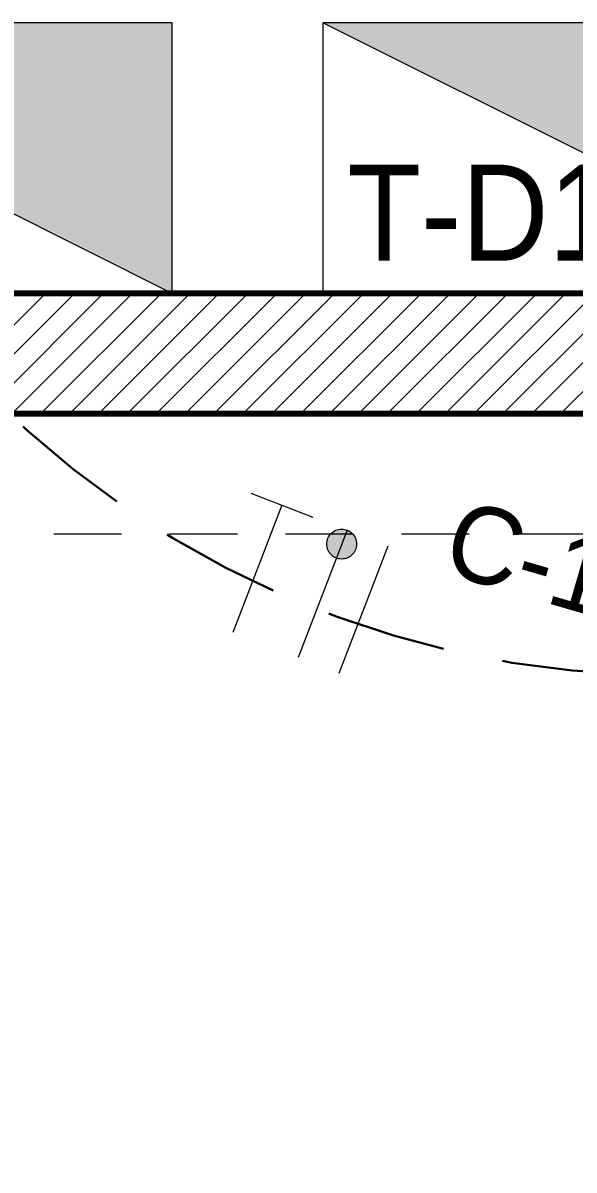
# Model space of a CAD drawing. Header units: inches. Extents: x -19 to 5698, y -728 to 92.
# Drawn here: x 403.882 to 405.028, y 15.576 to 17.963 of the extents above; entities that cross this region are included whole.
import ezdxf

# ---------------------------------------------------------------- set-up
doc = ezdxf.new("R2010")
doc.units = ezdxf.units.IN
doc.header["$MEASUREMENT"] = 0
doc.set_wipeout_variables(frame=1)
for name, pattern in [('CONTINUA', [0]), ('HIDDEN', [0.375, 0.25, -0.125]), ('Hidden Line', [0.195611, 0.141111, -0.0545]), ('RAYITAS', [0.375, 0.25, -0.125]), ('Wipeout_Contour', [1, 0, -1])]:
    doc.linetypes.add(name, pattern=pattern)
doc.layers.get('0').update_dxf_attribs({"color": 61})
for name, color, linetype, lineweight in [('00 conduct tomacorr', 120, 'HIDDEN', 30), ('00 IE CKTO ILUMINACION', 3, 'Continuous', 50), ('sub tablero de distribucion', 184, 'Continuous', 9), ('T-TECHO-E', 150, 'Continuous', 20), ('textos', 7, 'Continuous', 5), ('TOMACORRIENTE', 22, 'RAYITAS', 9)]:
    doc.layers.add(name, color=color, linetype=linetype, lineweight=lineweight)
for name, color, linetype in [('02 _ ARQ _ ZON _ Espacio.3D', 7, 'Continuous'), ('08 _ STR _ EXT _ 09 Vigas', 251, 'Continuous'), ('Estructura - 04 MURO', 7, 'Continuous'), ('Notas - Etiquetas', 7, 'Continuous')]:
    doc.layers.add(name, color=color, linetype=linetype)
doc.styles.add('SWISS', font='swisse.ttf')
doc.dimstyles.new('Estilo_Generado__8', dxfattribs={"dimtxt": 0.18, "dimasz": 0.0912, "dimexe": 0.18, "dimexo": 0.0625, "dimgap": 0, "dimtad": 0, "dimtih": 1, "dimtoh": 1, "dimdec": 4, "dimzin": 0, "dimdsep": 46, "dimcen": 0.09, "dimadec": 0, "dimazin": 0, "dimtfac": 1, "dimtdec": 4, "dimtmove": 0, "dimatfit": 3, "dimldrblk": 'ARROWHEAD_5', "dimfxl": 1, "dimtolj": 1, "dimtzin": 0, "dimarcsym": 0})

# ---------------------------------------------------------------- blocks, each defined once
blk = doc.blocks.new('ARROWHEAD_5')
at = {"linetype": 'Continuous', "lineweight": 0}
blk.add_hatch(color=0, dxfattribs=at).paths.add_polyline_path([(-1, 0.2679), (0, 0), (-1, -0.2679)])
at = {"color": 0, "linetype": 'Continuous', "lineweight": 0}
blk.add_line((0, 0), (-1, 0), dxfattribs=at)
blk = doc.blocks.new('a')
at = {"layer": 'TOMACORRIENTE', "ltscale": 0.05}
h = blk.add_hatch(color=4, dxfattribs=at)
edge = h.paths.add_edge_path()
edge.add_arc((0, 0.0752), 0.0211, 0, 360)
at = {"layer": 'TOMACORRIENTE', "color": 4}
for p, q in [((-0.1455, 0.0963), (-0.0515, 0.0963)), ((-0.0985, 0.0963), (-0.0985, -0.0966)), ((0, 0.0963), (0, -0.0963)), ((0.0623, -0.0963), (0.0623, 0.0963))]:
    blk.add_line(p, q, dxfattribs=at)
blk.add_circle((0, 0.0752), 0.0211, dxfattribs=at)
blk = doc.blocks.new('CABLE 3FACE')
at = {"layer": 'T-TECHO-E', "rotation": 59.94170052614085}
blk.add_blockref('a', (0, 0), dxfattribs=at)
blk = doc.blocks.new('TD')
blk.add_hatch(color=256).paths.add_polyline_path([(-0.6185, 0.813), (-0.6185, 0.2502), (0.507, 0.2502)])
blk.add_line((-0.6185, 0.813), (0.507, 0.2502))
blk.add_lwpolyline([(-0.6185, 0.2502), (0.507, 0.2502), (0.507, 0.813), (-0.6185, 0.813)], close=True)

msp = doc.modelspace()

# ---------------------------------------------------------------- linework, layer by layer
at = {"layer": '02 _ ARQ _ ZON _ Espacio.3D', "color": 254, "linetype": 'Continuous', "lineweight": 0, "flags": 128}
msp.add_lwpolyline([(390.0701, 17.4), (414.5701, 17.4)], dxfattribs=at)
msp.add_lwpolyline([(407.0701, 7.7), (407.0697, 17.15), (400.5701, 17.15), (400.5701, 16.5), (400.345, 16.5), (400.345, 8.1), (400.5701, 8.1), (400.5701, 7.7), (400.9701, 7.7), (400.97, 7.3509), (406.8701, 7.35), (406.8701, 7.7)], close=True, dxfattribs=at)
at = {"layer": '08 _ STR _ EXT _ 09 Vigas', "color": 251, "linetype": 'Hidden Line', "lineweight": 13, "true_color": 0x636466}
msp.add_line((400.5701, 16.9), (407.0701, 16.9), dxfattribs=at)

# ---------------------------------------------------------------- block references
at = {"layer": '00 conduct tomacorr', "xscale": 1.47256122672843, "yscale": 1.47256122672843, "zscale": 1.47256122672843, "rotation": 279.0311897508864}
msp.add_blockref('CABLE 3FACE', (404.505, 16.775), dxfattribs=at)

# ---------------------------------------------------------------- texts
at = {"layer": '00 IE CKTO ILUMINACION', "color": 4, "linetype": 'CONTINUA', "lineweight": 15}
msp.add_text('C-1', height=0.15962, rotation=343.7559, dxfattribs=at).set_placement((404.7481, 16.821))
at = {"layer": 'textos', "style": 'SWISS', "width": 0.9}
msp.add_text('T-D10', height=0.2, dxfattribs=at).set_placement((404.5564, 17.4679))

# ---------------------------------------------------------------- next in the draw order: wipeouts: each hides what was drawn before it
at = {"color": 254, "linetype": 'Wipeout_Contour', "lineweight": 0, "ltscale": 13002.808093}
msp.add_wipeout([(401.7701, 17.4), (401.7701, 17.15), (407.0701, 17.15), (407.0701, 17.4)], dxfattribs=at).dxf.layer = 'Estructura - 04 MURO'

# ---------------------------------------------------------------- next in the draw order: hatches: boundary and pattern name
at = {"layer": 'Estructura - 04 MURO', "linetype": 'Continuous', "lineweight": 5}
h = msp.add_hatch(dxfattribs=at)
h.set_pattern_fill('LADRILLO_COMÚN_0002', color=250, style=0, pattern_type=2)
h.set_pattern_definition([(45, (370.000076, 2e-08), (-0.03005204, 0.03005204), [])])
h.paths.add_polyline_path([(401.7701, 17.4), (401.7701, 17.15), (407.0701, 17.15), (407.0701, 17.4)])

# ---------------------------------------------------------------- next in the draw order: linework, layer by layer
at = {"layer": '00 conduct tomacorr'}
msp.add_arc((405.2208, 18.5955), 1.9902, 216.9197, 275.4306, dxfattribs=at)
at = {"layer": '08 _ STR _ EXT _ 09 Vigas', "color": 251, "linetype": 'Hidden Line', "lineweight": 13, "true_color": 0x636466}
msp.add_line((400.5701, 17.4), (414.0701, 17.4), dxfattribs=at)
at = {"layer": 'Estructura - 04 MURO', "color": 7, "linetype": 'Continuous', "lineweight": 80, "flags": 128}
for points in [[(407.0701, 17.4), (401.7701, 17.4)], [(401.7701, 17.15), (407.0701, 17.15)]]:
    msp.add_lwpolyline(points, dxfattribs=at)

# ---------------------------------------------------------------- next in the draw order: block references
at = {"layer": 'sub tablero de distribucion', "linetype": 'Continuous', "lineweight": 0, "rotation": 179.9999999999811}
for p in [(403.5739, 18.213), (405.0127, 18.213)]:
    msp.add_blockref('TD', p, dxfattribs=at)

# ---------------------------------------------------------------- next in the draw order: leaders
at = {"layer": 'Notas - Etiquetas', "color": 144, "linetype": 'Continuous', "lineweight": 13, "annotation_type": 0, "has_hookline": 1, "hookline_direction": 1, "text_width": 1.9482}
msp.add_leader([(408.57, 17.385), (408.3334, 17.5574), (405.8634, 17.5574)], dimstyle='Estilo_Generado__8', dxfattribs=at)

doc.saveas('drawing.dxf')
